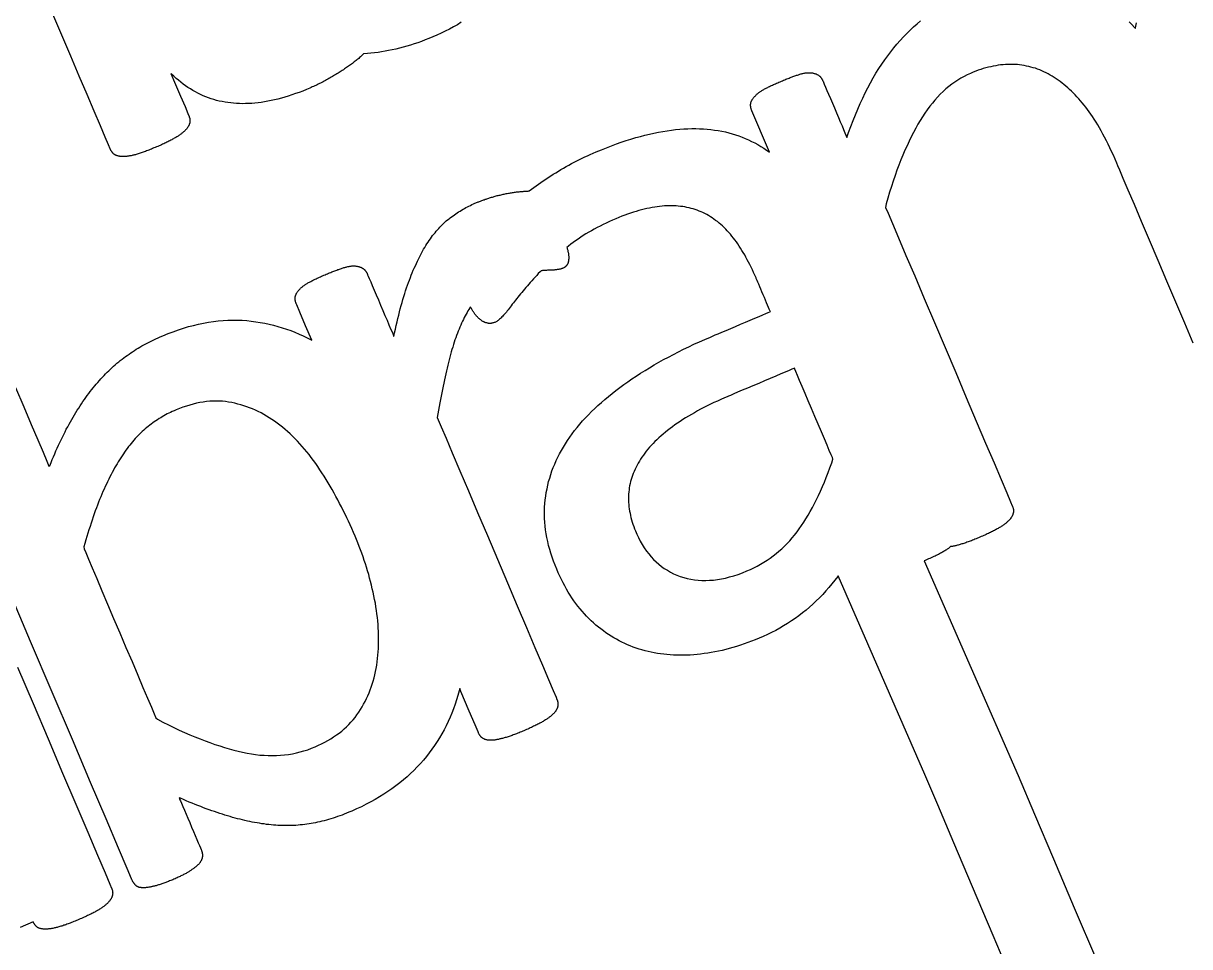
# Model space of a CAD drawing. Header units: millimetres. Extents: x 47 to 159, y 49 to 299.
# Drawn here: x 113.14 to 125.88, y 123.66 to 133.75 of the extents above; entities that cross this region are included whole.
import ezdxf

# ---------------------------------------------------------------- set-up
doc = ezdxf.new("R2010")
doc.units = ezdxf.units.MM

# ---------------------------------------------------------------- blocks, each defined once
blk = doc.blocks.new('angel 01')
for points in [[(-4.738, 84.961), (-4.78, 84.934), (-4.824, 84.909), (-4.868, 84.885), (-4.913, 84.862), (-4.959, 84.84), (-5.005, 84.819), (-5.049, 84.8), (-5.091, 84.783), (-5.132, 84.767), (-5.172, 84.752), (-5.213, 84.737), (-5.254, 84.724), (-5.294, 84.711), (-5.334, 84.699), (-5.374, 84.688), (-5.414, 84.677), (-5.453, 84.667), (-5.493, 84.659), (-5.532, 84.651), (-5.571, 84.643), (-5.61, 84.637), (-5.648, 84.631), (-5.687, 84.626), (-5.725, 84.622), (-5.763, 84.619), (-5.801, 84.616), (-5.805, 84.616), (-5.807, 84.614), (-5.816, 84.606), (-5.824, 84.598), (-5.832, 84.59), (-5.841, 84.582), (-5.85, 84.574), (-5.859, 84.566), (-5.868, 84.558), (-5.878, 84.55), (-5.887, 84.542), (-5.897, 84.535), (-5.907, 84.527), (-5.917, 84.519), (-5.927, 84.511), (-5.938, 84.504), (-5.949, 84.496), (-5.959, 84.488), (-5.97, 84.481), (-5.981, 84.473), (-5.992, 84.465), (-6.004, 84.458), (-6.015, 84.45), (-6.026, 84.442), (-6.038, 84.435), (-6.05, 84.427), (-6.061, 84.42), (-6.073, 84.412), (-6.085, 84.405), (-6.097, 84.397), (-6.109, 84.39), (-6.122, 84.382), (-6.134, 84.375), (-6.147, 84.367), (-6.159, 84.36), (-6.172, 84.352), (-6.185, 84.345), (-6.197, 84.338), (-6.21, 84.331), (-6.223, 84.324), (-6.236, 84.317), (-6.249, 84.31), (-6.262, 84.303), (-6.275, 84.296), (-6.288, 84.29), (-6.301, 84.283), (-6.314, 84.277), (-6.327, 84.271), (-6.34, 84.265), (-6.354, 84.258), (-6.367, 84.253), (-6.38, 84.247), (-6.394, 84.241), (-6.431, 84.225), (-6.471, 84.209), (-6.511, 84.194), (-6.55, 84.18), (-6.589, 84.166), (-6.628, 84.154), (-6.666, 84.142), (-6.704, 84.131), (-6.742, 84.121), (-6.779, 84.112), (-6.815, 84.104), (-6.852, 84.097), (-6.888, 84.09), (-6.923, 84.085), (-6.958, 84.08), (-6.993, 84.077), (-7.027, 84.074), (-7.061, 84.072), (-7.095, 84.071), (-7.128, 84.07), (-7.161, 84.071), (-7.193, 84.072), (-7.226, 84.075), (-7.258, 84.078), (-7.289, 84.082), (-7.32, 84.087), (-7.351, 84.093), (-7.382, 84.099), (-7.412, 84.107), (-7.442, 84.115), (-7.472, 84.125), (-7.501, 84.135), (-7.53, 84.146), (-7.559, 84.158), (-7.587, 84.171), (-7.616, 84.184), (-7.643, 84.199), (-7.671, 84.214), (-7.698, 84.231), (-7.725, 84.248), (-7.751, 84.266), (-7.777, 84.285), (-7.803, 84.305), (-7.829, 84.326), (-7.855, 84.347), (-7.88, 84.37), (-7.904, 84.393), (-7.911, 84.4), (-7.871, 84.305), (-7.806, 84.154), (-7.757, 84.038), (-7.726, 83.964), (-7.715, 83.938), (-7.713, 83.934), (-7.711, 83.929), (-7.71, 83.924), (-7.708, 83.92), (-7.707, 83.915), (-7.706, 83.911), (-7.705, 83.906), (-7.704, 83.902), (-7.704, 83.897), (-7.703, 83.893), (-7.703, 83.888), (-7.703, 83.884), (-7.703, 83.88), (-7.703, 83.875), (-7.704, 83.871), (-7.704, 83.867), (-7.705, 83.863), (-7.706, 83.859), (-7.707, 83.854), (-7.709, 83.85), (-7.71, 83.846), (-7.712, 83.841), (-7.713, 83.837), (-7.715, 83.833), (-7.718, 83.828), (-7.72, 83.824), (-7.723, 83.82), (-7.725, 83.815), (-7.728, 83.811), (-7.731, 83.806), (-7.735, 83.802), (-7.738, 83.798), (-7.742, 83.793), (-7.746, 83.789), (-7.75, 83.784), (-7.754, 83.779), (-7.759, 83.775), (-7.763, 83.77), (-7.768, 83.766), (-7.774, 83.761), (-7.779, 83.756), (-7.785, 83.751), (-7.791, 83.747), (-7.797, 83.742), (-7.804, 83.737), (-7.81, 83.732), (-7.817, 83.727), (-7.825, 83.722), (-7.832, 83.717), (-7.84, 83.712), (-7.848, 83.707), (-7.857, 83.702), (-7.865, 83.697), (-7.874, 83.692), (-7.883, 83.687), (-7.893, 83.682), (-7.902, 83.676), (-7.912, 83.671), (-7.923, 83.666), (-7.933, 83.66), (-7.944, 83.655), (-7.955, 83.649), (-7.967, 83.644), (-7.978, 83.638), (-7.99, 83.632), (-8.003, 83.627), (-8.015, 83.621), (-8.028, 83.615), (-8.041, 83.609), (-8.055, 83.604), (-8.069, 83.598), (-8.083, 83.592), (-8.097, 83.586), (-8.111, 83.58), (-8.125, 83.574), (-8.139, 83.569), (-8.152, 83.564), (-8.165, 83.559), (-8.177, 83.554), (-8.19, 83.549), (-8.202, 83.545), (-8.214, 83.541), (-8.225, 83.536), (-8.237, 83.533), (-8.248, 83.529), (-8.259, 83.525), (-8.269, 83.522), (-8.279, 83.519), (-8.289, 83.516), (-8.299, 83.513), (-8.309, 83.511), (-8.318, 83.508), (-8.327, 83.506), (-8.336, 83.504), (-8.345, 83.502), (-8.354, 83.5), (-8.362, 83.499), (-8.37, 83.497), (-8.378, 83.496), (-8.386, 83.495), (-8.393, 83.494), (-8.401, 83.493), (-8.408, 83.493), (-8.415, 83.492), (-8.421, 83.492), (-8.428, 83.492), (-8.434, 83.492), (-8.44, 83.492), (-8.447, 83.492), (-8.452, 83.493), (-8.458, 83.493), (-8.464, 83.494), (-8.469, 83.494), (-8.474, 83.495), (-8.48, 83.496), (-8.485, 83.497), (-8.49, 83.499), (-8.494, 83.5), (-8.499, 83.501), (-8.503, 83.503), (-8.508, 83.505), (-8.512, 83.507), (-8.516, 83.509), (-8.52, 83.511), (-8.524, 83.513), (-8.527, 83.515), (-8.531, 83.518), (-8.534, 83.52), (-8.537, 83.523), (-8.541, 83.526), (-8.544, 83.529), (-8.547, 83.532), (-8.55, 83.535), (-8.553, 83.539), (-8.555, 83.542), (-8.558, 83.546), (-8.561, 83.55), (-8.563, 83.554), (-8.566, 83.558), (-8.568, 83.562), (-8.57, 83.566), (-8.572, 83.571), (-8.575, 83.577), (-8.593, 83.62), (-8.63, 83.706), (-8.682, 83.83), (-8.749, 83.987), (-8.826, 84.17), (-8.913, 84.373), (-9.005, 84.591), (-9.102, 84.818), (-9.2, 85.049)], [(-9.609, 80.969), (-9.519, 80.757), (-9.437, 80.564), (-9.366, 80.396), (-9.308, 80.261), (-9.267, 80.162), (-9.244, 80.108), (-9.234, 80.112), (-9.221, 80.146), (-9.208, 80.179), (-9.194, 80.211), (-9.18, 80.243), (-9.167, 80.275), (-9.153, 80.306), (-9.139, 80.337), (-9.125, 80.367), (-9.111, 80.397), (-9.097, 80.426), (-9.082, 80.455), (-9.068, 80.483), (-9.054, 80.511), (-9.039, 80.539), (-9.024, 80.566), (-9.01, 80.592), (-8.995, 80.619), (-8.98, 80.644), (-8.965, 80.669), (-8.95, 80.694), (-8.934, 80.719), (-8.919, 80.743), (-8.903, 80.767), (-8.888, 80.79), (-8.872, 80.813), (-8.856, 80.836), (-8.84, 80.858), (-8.825, 80.88), (-8.808, 80.902), (-8.792, 80.923), (-8.776, 80.944), (-8.76, 80.965), (-8.743, 80.985), (-8.727, 81.004), (-8.71, 81.024), (-8.693, 81.043), (-8.677, 81.062), (-8.66, 81.08), (-8.642, 81.098), (-8.625, 81.116), (-8.608, 81.134), (-8.59, 81.151), (-8.573, 81.168), (-8.555, 81.184), (-8.537, 81.201), (-8.519, 81.217), (-8.501, 81.232), (-8.482, 81.247), (-8.464, 81.262), (-8.445, 81.277), (-8.426, 81.292), (-8.408, 81.306), (-8.389, 81.319), (-8.369, 81.333), (-8.35, 81.346), (-8.33, 81.359), (-8.31, 81.372), (-8.29, 81.385), (-8.27, 81.397), (-8.249, 81.41), (-8.228, 81.422), (-8.207, 81.434), (-8.186, 81.445), (-8.164, 81.457), (-8.142, 81.468), (-8.12, 81.479), (-8.098, 81.49), (-8.075, 81.5), (-8.052, 81.511), (-8.029, 81.521), (-7.999, 81.534), (-7.942, 81.557), (-7.886, 81.578), (-7.829, 81.598), (-7.774, 81.616), (-7.718, 81.633), (-7.663, 81.647), (-7.608, 81.66), (-7.554, 81.672), (-7.5, 81.682), (-7.447, 81.69), (-7.394, 81.696), (-7.341, 81.701), (-7.289, 81.704), (-7.237, 81.705), (-7.185, 81.705), (-7.134, 81.703), (-7.083, 81.699), (-7.033, 81.694), (-6.983, 81.687), (-6.934, 81.679), (-6.885, 81.67), (-6.837, 81.66), (-6.789, 81.648), (-6.741, 81.635), (-6.694, 81.621), (-6.648, 81.606), (-6.602, 81.589), (-6.556, 81.571), (-6.511, 81.552), (-6.467, 81.532), (-6.423, 81.511), (-6.379, 81.488), (-6.372, 81.484), (-6.439, 81.642), (-6.503, 81.793), (-6.536, 81.87), (-6.54, 81.88), (-6.542, 81.884), (-6.543, 81.889), (-6.545, 81.894), (-6.546, 81.898), (-6.548, 81.903), (-6.549, 81.907), (-6.55, 81.911), (-6.551, 81.916), (-6.552, 81.92), (-6.552, 81.924), (-6.553, 81.929), (-6.553, 81.933), (-6.553, 81.937), (-6.554, 81.941), (-6.554, 81.945), (-6.553, 81.949), (-6.553, 81.953), (-6.553, 81.957), (-6.552, 81.961), (-6.551, 81.965), (-6.55, 81.969), (-6.549, 81.974), (-6.547, 81.978), (-6.546, 81.982), (-6.544, 81.986), (-6.542, 81.991), (-6.539, 81.995), (-6.537, 82), (-6.534, 82.004), (-6.531, 82.009), (-6.528, 82.013), (-6.524, 82.018), (-6.521, 82.023), (-6.517, 82.027), (-6.513, 82.032), (-6.509, 82.037), (-6.504, 82.042), (-6.5, 82.047), (-6.495, 82.052), (-6.49, 82.056), (-6.485, 82.061), (-6.479, 82.066), (-6.474, 82.07), (-6.468, 82.075), (-6.462, 82.079), (-6.455, 82.084), (-6.449, 82.089), (-6.442, 82.093), (-6.435, 82.097), (-6.428, 82.102), (-6.421, 82.106), (-6.413, 82.111), (-6.406, 82.115), (-6.398, 82.119), (-6.389, 82.124), (-6.381, 82.128), (-6.372, 82.133), (-6.363, 82.138), (-6.353, 82.143), (-6.343, 82.147), (-6.333, 82.152), (-6.323, 82.157), (-6.312, 82.162), (-6.301, 82.168), (-6.289, 82.173), (-6.277, 82.178), (-6.265, 82.183), (-6.253, 82.189), (-6.24, 82.194), (-6.227, 82.2), (-6.214, 82.206), (-6.201, 82.211), (-6.189, 82.216), (-6.177, 82.221), (-6.165, 82.226), (-6.153, 82.231), (-6.142, 82.235), (-6.13, 82.24), (-6.119, 82.244), (-6.108, 82.248), (-6.098, 82.252), (-6.087, 82.256), (-6.077, 82.259), (-6.067, 82.263), (-6.057, 82.266), (-6.048, 82.269), (-6.038, 82.272), (-6.029, 82.275), (-6.02, 82.278), (-6.012, 82.281), (-6.003, 82.283), (-5.995, 82.285), (-5.987, 82.287), (-5.979, 82.289), (-5.971, 82.291), (-5.963, 82.292), (-5.956, 82.293), (-5.949, 82.294), (-5.941, 82.295), (-5.934, 82.296), (-5.928, 82.296), (-5.921, 82.297), (-5.914, 82.297), (-5.908, 82.297), (-5.902, 82.296), (-5.896, 82.296), (-5.89, 82.295), (-5.885, 82.294), (-5.879, 82.294), (-5.874, 82.293), (-5.869, 82.292), (-5.864, 82.291), (-5.859, 82.289), (-5.854, 82.288), (-5.849, 82.287), (-5.844, 82.285), (-5.84, 82.284), (-5.836, 82.282), (-5.832, 82.28), (-5.827, 82.278), (-5.824, 82.276), (-5.82, 82.274), (-5.816, 82.272), (-5.812, 82.27), (-5.809, 82.267), (-5.806, 82.265), (-5.803, 82.262), (-5.8, 82.259), (-5.796, 82.256), (-5.793, 82.253), (-5.791, 82.25), (-5.788, 82.247), (-5.785, 82.243), (-5.782, 82.24), (-5.78, 82.236), (-5.777, 82.232), (-5.775, 82.228), (-5.772, 82.224), (-5.77, 82.22), (-5.768, 82.216), (-5.766, 82.211), (-5.764, 82.207), (-5.761, 82.201), (-5.755, 82.185), (-5.743, 82.159), (-5.728, 82.123), (-5.71, 82.081), (-5.69, 82.033), (-5.668, 81.98), (-5.644, 81.925), (-5.62, 81.868), (-5.596, 81.81), (-5.572, 81.755), (-5.549, 81.702), (-5.529, 81.653), (-5.511, 81.61), (-5.495, 81.575), (-5.484, 81.548), (-5.477, 81.53), (-5.474, 81.527), (-5.466, 81.567), (-5.457, 81.607), (-5.449, 81.645), (-5.44, 81.684), (-5.431, 81.721), (-5.422, 81.758), (-5.413, 81.794), (-5.404, 81.829), (-5.395, 81.863), (-5.385, 81.897), (-5.376, 81.93), (-5.366, 81.963), (-5.356, 81.994), (-5.346, 82.025), (-5.336, 82.056), (-5.326, 82.085), (-5.315, 82.114), (-5.305, 82.142), (-5.294, 82.169), (-5.284, 82.196), (-5.273, 82.223), (-5.262, 82.249), (-5.251, 82.274), (-5.24, 82.299), (-5.229, 82.324), (-5.218, 82.347), (-5.206, 82.371), (-5.195, 82.394), (-5.184, 82.416), (-5.172, 82.438), (-5.16, 82.459), (-5.149, 82.48), (-5.137, 82.5), (-5.125, 82.52), (-5.113, 82.539), (-5.101, 82.557), (-5.089, 82.576), (-5.076, 82.593), (-5.064, 82.611), (-5.051, 82.628), (-5.038, 82.644), (-5.025, 82.66), (-5.012, 82.676), (-4.999, 82.692), (-4.985, 82.707), (-4.972, 82.721), (-4.958, 82.736), (-4.944, 82.749), (-4.93, 82.763), (-4.916, 82.776), (-4.902, 82.788), (-4.887, 82.801), (-4.872, 82.812), (-4.858, 82.824), (-4.843, 82.835), (-4.828, 82.846), (-4.813, 82.857), (-4.798, 82.867), (-4.782, 82.877), (-4.767, 82.887), (-4.751, 82.897), (-4.735, 82.907), (-4.719, 82.916), (-4.703, 82.925), (-4.687, 82.934), (-4.671, 82.942), (-4.655, 82.951), (-4.638, 82.959), (-4.622, 82.967), (-4.605, 82.974), (-4.588, 82.982), (-4.578, 82.986), (-4.57, 82.989), (-4.562, 82.993), (-4.554, 82.996), (-4.546, 82.999), (-4.538, 83.002), (-4.529, 83.005), (-4.521, 83.009), (-4.512, 83.012), (-4.503, 83.015), (-4.494, 83.018), (-4.485, 83.021), (-4.476, 83.025), (-4.467, 83.028), (-4.457, 83.031), (-4.447, 83.034), (-4.438, 83.037), (-4.428, 83.041), (-4.418, 83.044), (-4.408, 83.047), (-4.397, 83.05), (-4.387, 83.053), (-4.377, 83.056), (-4.366, 83.059), (-4.356, 83.062), (-4.345, 83.065), (-4.334, 83.067), (-4.324, 83.07), (-4.313, 83.072), (-4.302, 83.075), (-4.291, 83.077), (-4.28, 83.08), (-4.269, 83.082), (-4.257, 83.085), (-4.246, 83.087), (-4.235, 83.089), (-4.223, 83.091), (-4.212, 83.093), (-4.2, 83.095), (-4.189, 83.097), (-4.178, 83.098), (-4.167, 83.1), (-4.156, 83.102), (-4.146, 83.103), (-4.135, 83.105), (-4.125, 83.106), (-4.114, 83.107), (-4.104, 83.108), (-4.094, 83.109), (-4.083, 83.111), (-4.073, 83.111), (-4.063, 83.112), (-4.054, 83.113), (-4.044, 83.114), (-4.034, 83.114), (-4.025, 83.115), (-4.016, 83.115), (-4.008, 83.115), (-3.999, 83.116), (-3.997, 83.116), (-3.996, 83.116), (-3.971, 83.135), (-3.946, 83.153), (-3.921, 83.172), (-3.895, 83.19), (-3.868, 83.208), (-3.842, 83.227), (-3.815, 83.245), (-3.788, 83.263), (-3.76, 83.281), (-3.733, 83.299), (-3.705, 83.316), (-3.677, 83.333), (-3.649, 83.35), (-3.62, 83.367), (-3.592, 83.383), (-3.563, 83.399), (-3.534, 83.415), (-3.505, 83.43), (-3.476, 83.445), (-3.447, 83.46), (-3.418, 83.474), (-3.388, 83.489), (-3.358, 83.502), (-3.328, 83.516), (-3.298, 83.529), (-3.263, 83.544), (-3.207, 83.567), (-3.152, 83.589), (-3.097, 83.61), (-3.043, 83.63), (-2.989, 83.649), (-2.936, 83.667), (-2.884, 83.683), (-2.832, 83.699), (-2.781, 83.713), (-2.731, 83.726), (-2.681, 83.738), (-2.632, 83.749), (-2.583, 83.759), (-2.536, 83.768), (-2.488, 83.775), (-2.442, 83.782), (-2.396, 83.787), (-2.351, 83.791), (-2.306, 83.794), (-2.262, 83.797), (-2.218, 83.798), (-2.175, 83.798), (-2.133, 83.797), (-2.091, 83.795), (-2.05, 83.792), (-2.009, 83.787), (-1.969, 83.782), (-1.93, 83.776), (-1.891, 83.769), (-1.852, 83.761), (-1.814, 83.752), (-1.777, 83.741), (-1.74, 83.73), (-1.704, 83.718), (-1.669, 83.705), (-1.634, 83.69), (-1.599, 83.675), (-1.565, 83.658), (-1.531, 83.641), (-1.498, 83.623), (-1.465, 83.603), (-1.433, 83.583), (-1.401, 83.561), (-1.37, 83.539), (-1.436, 83.694), (-1.509, 83.866), (-1.552, 83.967), (-1.562, 83.991), (-1.564, 83.996), (-1.566, 84), (-1.567, 84.005), (-1.569, 84.009), (-1.57, 84.014), (-1.571, 84.018), (-1.572, 84.023), (-1.573, 84.027), (-1.574, 84.032), (-1.575, 84.036), (-1.575, 84.04), (-1.576, 84.044), (-1.576, 84.048), (-1.576, 84.053), (-1.576, 84.057), (-1.576, 84.061), (-1.576, 84.065), (-1.575, 84.069), (-1.575, 84.073), (-1.574, 84.077), (-1.573, 84.081), (-1.572, 84.085), (-1.571, 84.089), (-1.569, 84.094), (-1.567, 84.098), (-1.565, 84.102), (-1.563, 84.107), (-1.56, 84.111), (-1.558, 84.116), (-1.555, 84.12), (-1.552, 84.125), (-1.548, 84.129), (-1.545, 84.134), (-1.541, 84.139), (-1.537, 84.144), (-1.533, 84.148), (-1.528, 84.153), (-1.524, 84.158), (-1.519, 84.163), (-1.514, 84.168), (-1.509, 84.172), (-1.504, 84.177), (-1.498, 84.182), (-1.492, 84.186), (-1.486, 84.191), (-1.48, 84.195), (-1.474, 84.2), (-1.467, 84.204), (-1.46, 84.209), (-1.453, 84.213), (-1.446, 84.218), (-1.438, 84.222), (-1.431, 84.226), (-1.423, 84.231), (-1.415, 84.235), (-1.406, 84.24), (-1.397, 84.244), (-1.388, 84.249), (-1.379, 84.254), (-1.369, 84.259), (-1.359, 84.264), (-1.348, 84.269), (-1.338, 84.274), (-1.327, 84.279), (-1.315, 84.284), (-1.304, 84.289), (-1.292, 84.295), (-1.279, 84.3), (-1.267, 84.306), (-1.254, 84.311), (-1.24, 84.317), (-1.228, 84.322), (-1.215, 84.327), (-1.203, 84.332), (-1.191, 84.337), (-1.179, 84.342), (-1.167, 84.347), (-1.156, 84.351), (-1.145, 84.356), (-1.134, 84.36), (-1.123, 84.364), (-1.113, 84.368), (-1.102, 84.371), (-1.092, 84.375), (-1.082, 84.378), (-1.073, 84.381), (-1.063, 84.384), (-1.054, 84.387), (-1.045, 84.39), (-1.037, 84.393), (-1.028, 84.395), (-1.02, 84.397), (-1.012, 84.399), (-1.004, 84.401), (-0.996, 84.403), (-0.988, 84.404), (-0.98, 84.406), (-0.973, 84.407), (-0.966, 84.408), (-0.959, 84.408), (-0.952, 84.409), (-0.945, 84.409), (-0.939, 84.409), (-0.933, 84.409), (-0.926, 84.409), (-0.92, 84.409), (-0.915, 84.408), (-0.909, 84.407), (-0.903, 84.407), (-0.898, 84.406), (-0.893, 84.405), (-0.888, 84.404), (-0.883, 84.402), (-0.878, 84.401), (-0.873, 84.4), (-0.868, 84.398), (-0.864, 84.397), (-0.859, 84.395), (-0.855, 84.393), (-0.851, 84.391), (-0.847, 84.389), (-0.843, 84.387), (-0.84, 84.385), (-0.836, 84.383), (-0.833, 84.381), (-0.829, 84.378), (-0.826, 84.375), (-0.823, 84.373), (-0.82, 84.37), (-0.817, 84.367), (-0.814, 84.364), (-0.811, 84.36), (-0.808, 84.357), (-0.806, 84.354), (-0.803, 84.35), (-0.8, 84.346), (-0.798, 84.342), (-0.796, 84.338), (-0.793, 84.334), (-0.791, 84.33), (-0.789, 84.325), (-0.787, 84.321), (-0.785, 84.317), (-0.78, 84.304), (-0.771, 84.282), (-0.758, 84.252), (-0.742, 84.215), (-0.724, 84.173), (-0.704, 84.126), (-0.683, 84.076), (-0.661, 84.024), (-0.639, 83.972), (-0.617, 83.921), (-0.597, 83.872), (-0.577, 83.827), (-0.56, 83.787), (-0.546, 83.753), (-0.534, 83.726), (-0.527, 83.708), (-0.524, 83.7), (-0.505, 83.755), (-0.48, 83.821), (-0.456, 83.886), (-0.43, 83.95), (-0.404, 84.012), (-0.378, 84.072), (-0.351, 84.131), (-0.323, 84.189), (-0.295, 84.245), (-0.266, 84.299), (-0.236, 84.352), (-0.206, 84.404), (-0.175, 84.454), (-0.143, 84.502), (-0.111, 84.549), (-0.078, 84.595), (-0.045, 84.639), (-0.011, 84.681), (0.023, 84.722), (0.059, 84.762), (0.094, 84.801), (0.131, 84.838), (0.168, 84.874), (0.205, 84.909), (0.243, 84.943), (0.282, 84.975)], [(2.559, 84.964), (2.589, 84.935), (2.619, 84.905), (2.629, 84.894), (2.63, 84.9), (2.64, 84.956)], [(3.261, 81.454), (3.168, 81.672), (3.072, 81.899), (2.974, 82.13), (2.877, 82.357), (2.784, 82.577), (2.697, 82.782), (2.618, 82.967), (2.551, 83.126), (2.496, 83.254), (2.458, 83.344), (2.438, 83.391), (2.426, 83.421), (2.407, 83.464), (2.388, 83.507), (2.369, 83.548), (2.35, 83.589), (2.331, 83.628), (2.312, 83.666), (2.293, 83.703), (2.274, 83.738), (2.255, 83.773), (2.236, 83.806), (2.217, 83.839), (2.199, 83.87), (2.18, 83.9), (2.161, 83.929), (2.142, 83.956), (2.124, 83.983), (2.105, 84.008), (2.086, 84.032), (2.068, 84.056), (2.049, 84.079), (2.029, 84.102), (2.01, 84.124), (1.99, 84.145), (1.971, 84.166), (1.951, 84.187), (1.931, 84.206), (1.91, 84.225), (1.89, 84.244), (1.869, 84.262), (1.848, 84.279), (1.827, 84.296), (1.806, 84.312), (1.785, 84.328), (1.763, 84.343), (1.741, 84.357), (1.72, 84.371), (1.697, 84.384), (1.675, 84.397), (1.652, 84.409), (1.63, 84.42), (1.607, 84.43), (1.583, 84.44), (1.56, 84.449), (1.536, 84.457), (1.512, 84.464), (1.488, 84.471), (1.464, 84.477), (1.439, 84.482), (1.414, 84.487), (1.389, 84.491), (1.364, 84.494), (1.339, 84.497), (1.313, 84.498), (1.287, 84.499), (1.261, 84.5), (1.235, 84.499), (1.209, 84.498), (1.183, 84.496), (1.156, 84.494), (1.13, 84.49), (1.103, 84.486), (1.076, 84.481), (1.049, 84.475), (1.022, 84.469), (0.995, 84.462), (0.967, 84.454), (0.94, 84.445), (0.912, 84.436), (0.884, 84.426), (0.857, 84.415), (0.827, 84.402), (0.791, 84.386), (0.756, 84.368), (0.721, 84.349), (0.688, 84.328), (0.654, 84.306), (0.622, 84.282), (0.59, 84.257), (0.558, 84.231), (0.527, 84.203), (0.497, 84.173), (0.467, 84.143), (0.438, 84.11), (0.41, 84.077), (0.382, 84.042), (0.355, 84.005), (0.328, 83.967), (0.302, 83.928), (0.277, 83.887), (0.252, 83.845), (0.228, 83.801), (0.203, 83.756), (0.18, 83.709), (0.156, 83.661), (0.133, 83.611), (0.11, 83.561), (0.088, 83.508), (0.066, 83.455), (0.044, 83.399), (0.023, 83.343), (0.002, 83.285), (-0.018, 83.225), (-0.038, 83.165), (-0.058, 83.102), (-0.077, 83.039), (-0.096, 82.974), (-0.101, 82.935), (-0.074, 82.874), (-0.027, 82.761), (0.04, 82.605), (0.122, 82.412), (0.217, 82.188), (0.321, 81.941), (0.433, 81.678), (0.549, 81.405), (0.665, 81.13), (0.78, 80.86), (0.89, 80.601), (0.992, 80.36), (1.084, 80.145), (1.162, 79.961), (1.223, 79.817), (1.265, 79.719), (1.284, 79.674), (1.286, 79.668), (1.288, 79.664), (1.289, 79.659), (1.291, 79.655), (1.292, 79.65), (1.293, 79.645), (1.294, 79.641), (1.295, 79.637), (1.296, 79.632), (1.296, 79.628), (1.296, 79.623), (1.296, 79.619), (1.296, 79.615), (1.296, 79.61), (1.296, 79.606), (1.295, 79.602), (1.294, 79.598), (1.294, 79.593), (1.293, 79.589), (1.291, 79.585), (1.29, 79.581), (1.288, 79.576), (1.287, 79.572), (1.285, 79.568), (1.282, 79.563), (1.28, 79.559), (1.278, 79.555), (1.275, 79.55), (1.272, 79.546), (1.269, 79.541), (1.266, 79.537), (1.262, 79.533), (1.259, 79.528), (1.255, 79.524), (1.251, 79.519), (1.247, 79.514), (1.242, 79.51), (1.238, 79.505), (1.233, 79.501), (1.227, 79.496), (1.222, 79.491), (1.216, 79.486), (1.21, 79.482), (1.204, 79.477), (1.198, 79.472), (1.191, 79.467), (1.184, 79.462), (1.177, 79.457), (1.169, 79.452), (1.161, 79.447), (1.153, 79.442), (1.145, 79.437), (1.137, 79.432), (1.128, 79.427), (1.119, 79.422), (1.109, 79.417), (1.1, 79.411), (1.09, 79.406), (1.079, 79.401), (1.069, 79.395), (1.058, 79.39), (1.046, 79.384), (1.035, 79.378), (1.023, 79.373), (1.01, 79.367), (0.998, 79.361), (0.985, 79.355), (0.971, 79.349), (0.958, 79.343), (0.944, 79.337), (0.93, 79.331), (0.915, 79.325), (0.902, 79.319), (0.888, 79.314), (0.875, 79.308), (0.862, 79.303), (0.849, 79.298), (0.836, 79.293), (0.824, 79.288), (0.812, 79.284), (0.8, 79.279), (0.788, 79.275), (0.777, 79.271), (0.765, 79.267), (0.754, 79.264), (0.744, 79.26), (0.733, 79.257), (0.723, 79.254), (0.713, 79.251), (0.703, 79.248), (0.693, 79.245), (0.684, 79.243), (0.675, 79.24), (0.665, 79.238), (0.657, 79.236), (0.648, 79.234), (0.639, 79.233), (0.631, 79.231), (0.623, 79.23), (0.615, 79.229), (0.608, 79.228), (0.605, 79.225), (0.599, 79.22), (0.593, 79.215), (0.586, 79.209), (0.579, 79.204), (0.572, 79.199), (0.565, 79.194), (0.557, 79.188), (0.548, 79.183), (0.54, 79.178), (0.53, 79.172), (0.521, 79.166), (0.511, 79.161), (0.5, 79.155), (0.489, 79.149), (0.477, 79.143), (0.465, 79.137), (0.453, 79.131), (0.44, 79.125), (0.426, 79.119), (0.413, 79.112), (0.398, 79.106), (0.383, 79.099), (0.368, 79.093), (0.353, 79.086), (0.338, 79.08), (0.323, 79.074), (0.321, 79.073), (1.347, 76.726), (1.526, 76.302), (1.733, 75.815), (1.96, 75.279), (2.202, 74.71)], [(1.316, 74.41), (1.076, 74.976), (0.85, 75.508), (0.646, 75.989), (0.47, 76.404), (0.328, 76.738), (-0.621, 78.907), (-0.624, 78.902), (-0.655, 78.862), (-0.687, 78.822), (-0.72, 78.782), (-0.753, 78.744), (-0.787, 78.706), (-0.822, 78.67), (-0.858, 78.634), (-0.895, 78.6), (-0.932, 78.566), (-0.97, 78.534), (-1.009, 78.503), (-1.049, 78.472), (-1.089, 78.443), (-1.13, 78.415), (-1.172, 78.387), (-1.215, 78.361), (-1.258, 78.336), (-1.302, 78.312), (-1.347, 78.289), (-1.393, 78.266), (-1.44, 78.245), (-1.484, 78.227), (-1.525, 78.21), (-1.566, 78.194), (-1.607, 78.179), (-1.648, 78.164), (-1.688, 78.151), (-1.729, 78.138), (-1.769, 78.126), (-1.809, 78.114), (-1.848, 78.104), (-1.888, 78.094), (-1.927, 78.086), (-1.967, 78.078), (-2.006, 78.07), (-2.044, 78.064), (-2.083, 78.058), (-2.122, 78.053), (-2.16, 78.049), (-2.198, 78.046), (-2.236, 78.043), (-2.273, 78.042), (-2.31, 78.041), (-2.347, 78.04), (-2.383, 78.041), (-2.42, 78.042), (-2.455, 78.044), (-2.491, 78.047), (-2.526, 78.051), (-2.561, 78.055), (-2.595, 78.06), (-2.629, 78.066), (-2.663, 78.073), (-2.697, 78.081), (-2.73, 78.089), (-2.763, 78.098), (-2.795, 78.108), (-2.827, 78.119), (-2.859, 78.13), (-2.891, 78.142), (-2.922, 78.155), (-2.952, 78.169), (-2.983, 78.183), (-3.013, 78.199), (-3.042, 78.215), (-3.072, 78.232), (-3.1, 78.249), (-3.129, 78.268), (-3.157, 78.287), (-3.185, 78.307), (-3.212, 78.328), (-3.239, 78.349), (-3.266, 78.371), (-3.293, 78.394), (-3.319, 78.418), (-3.344, 78.443), (-3.369, 78.468), (-3.393, 78.494), (-3.417, 78.521), (-3.44, 78.549), (-3.463, 78.577), (-3.485, 78.606), (-3.507, 78.636), (-3.528, 78.667), (-3.549, 78.698), (-3.569, 78.731), (-3.588, 78.764), (-3.607, 78.798), (-3.626, 78.832), (-3.644, 78.868), (-3.661, 78.904), (-3.678, 78.941), (-3.695, 78.98), (-3.713, 79.024), (-3.729, 79.068), (-3.745, 79.111), (-3.759, 79.155), (-3.772, 79.198), (-3.783, 79.241), (-3.793, 79.284), (-3.802, 79.327), (-3.81, 79.369), (-3.816, 79.411), (-3.821, 79.453), (-3.825, 79.495), (-3.827, 79.536), (-3.829, 79.578), (-3.829, 79.619), (-3.827, 79.66), (-3.824, 79.7), (-3.82, 79.741), (-3.815, 79.781), (-3.809, 79.821), (-3.801, 79.86), (-3.793, 79.9), (-3.783, 79.939), (-3.772, 79.978), (-3.76, 80.016), (-3.747, 80.055), (-3.732, 80.093), (-3.717, 80.131), (-3.7, 80.169), (-3.683, 80.206), (-3.664, 80.243), (-3.644, 80.28), (-3.622, 80.317), (-3.6, 80.353), (-3.576, 80.39), (-3.552, 80.426), (-3.526, 80.461), (-3.499, 80.497), (-3.471, 80.532), (-3.442, 80.567), (-3.412, 80.602), (-3.38, 80.636), (-3.348, 80.67), (-3.314, 80.704), (-3.28, 80.738), (-3.244, 80.772), (-3.207, 80.805), (-3.169, 80.838), (-3.13, 80.871), (-3.09, 80.903), (-3.049, 80.936), (-3.006, 80.968), (-2.963, 81), (-2.918, 81.031), (-2.873, 81.062), (-2.826, 81.093), (-2.779, 81.124), (-2.73, 81.154), (-2.681, 81.184), (-2.631, 81.214), (-2.58, 81.243), (-2.527, 81.272), (-2.474, 81.301), (-2.42, 81.329), (-2.365, 81.357), (-2.309, 81.385), (-2.253, 81.413), (-2.195, 81.44), (-2.136, 81.467), (-2.076, 81.493), (-2.016, 81.519), (-2.001, 81.525), (-1.986, 81.532), (-1.962, 81.542), (-1.929, 81.556), (-1.889, 81.573), (-1.844, 81.592), (-1.794, 81.613), (-1.741, 81.636), (-1.687, 81.659), (-1.633, 81.682), (-1.58, 81.704), (-1.53, 81.725), (-1.484, 81.745), (-1.443, 81.762), (-1.409, 81.777), (-1.383, 81.788), (-1.366, 81.795), (-1.36, 81.797), (-1.362, 81.801), (-1.366, 81.81), (-1.372, 81.825), (-1.38, 81.844), (-1.39, 81.867), (-1.401, 81.893), (-1.413, 81.922), (-1.426, 81.952), (-1.439, 81.982), (-1.452, 82.013), (-1.464, 82.042), (-1.476, 82.07), (-1.487, 82.096), (-1.497, 82.118), (-1.504, 82.137), (-1.51, 82.151), (-1.514, 82.159), (-1.517, 82.167), (-1.53, 82.197), (-1.543, 82.226), (-1.557, 82.255), (-1.57, 82.283), (-1.584, 82.311), (-1.598, 82.338), (-1.612, 82.365), (-1.627, 82.391), (-1.641, 82.417), (-1.656, 82.442), (-1.671, 82.467), (-1.686, 82.49), (-1.701, 82.514), (-1.717, 82.537), (-1.732, 82.559), (-1.748, 82.581), (-1.764, 82.602), (-1.781, 82.623), (-1.797, 82.643), (-1.814, 82.662), (-1.831, 82.681), (-1.848, 82.699), (-1.866, 82.717), (-1.884, 82.734), (-1.902, 82.75), (-1.92, 82.766), (-1.939, 82.781), (-1.958, 82.795), (-1.977, 82.809), (-1.996, 82.822), (-2.016, 82.835), (-2.036, 82.847), (-2.056, 82.858), (-2.076, 82.869), (-2.097, 82.879), (-2.117, 82.888), (-2.139, 82.897), (-2.16, 82.905), (-2.182, 82.913), (-2.204, 82.92), (-2.226, 82.926), (-2.249, 82.931), (-2.272, 82.937), (-2.295, 82.941), (-2.318, 82.945), (-2.342, 82.948), (-2.366, 82.95), (-2.391, 82.952), (-2.415, 82.953), (-2.44, 82.954), (-2.465, 82.954), (-2.491, 82.953), (-2.517, 82.952), (-2.543, 82.95), (-2.57, 82.948), (-2.597, 82.944), (-2.624, 82.94), (-2.652, 82.936), (-2.68, 82.93), (-2.709, 82.924), (-2.738, 82.918), (-2.767, 82.91), (-2.797, 82.902), (-2.827, 82.893), (-2.857, 82.884), (-2.888, 82.873), (-2.92, 82.863), (-2.952, 82.851), (-2.984, 82.839), (-3.016, 82.826), (-3.049, 82.812), (-3.084, 82.797), (-3.119, 82.782), (-3.153, 82.766), (-3.187, 82.75), (-3.22, 82.733), (-3.252, 82.716), (-3.284, 82.699), (-3.315, 82.682), (-3.345, 82.665), (-3.375, 82.647), (-3.405, 82.628), (-3.433, 82.61), (-3.461, 82.591), (-3.489, 82.572), (-3.516, 82.553), (-3.542, 82.533), (-3.567, 82.513), (-3.583, 82.5), (-3.581, 82.493), (-3.579, 82.485), (-3.577, 82.478), (-3.575, 82.47), (-3.573, 82.463), (-3.572, 82.455), (-3.57, 82.448), (-3.569, 82.442), (-3.568, 82.435), (-3.567, 82.428), (-3.566, 82.422), (-3.565, 82.416), (-3.565, 82.41), (-3.564, 82.404), (-3.564, 82.399), (-3.564, 82.393), (-3.564, 82.388), (-3.564, 82.383), (-3.564, 82.377), (-3.564, 82.372), (-3.565, 82.367), (-3.565, 82.363), (-3.566, 82.358), (-3.566, 82.353), (-3.567, 82.349), (-3.568, 82.344), (-3.569, 82.34), (-3.57, 82.336), (-3.571, 82.332), (-3.572, 82.328), (-3.574, 82.324), (-3.575, 82.32), (-3.577, 82.317), (-3.579, 82.313), (-3.581, 82.31), (-3.583, 82.306), (-3.586, 82.303), (-3.588, 82.3), (-3.591, 82.297), (-3.594, 82.294), (-3.597, 82.291), (-3.6, 82.288), (-3.604, 82.286), (-3.607, 82.283), (-3.611, 82.281), (-3.615, 82.278), (-3.619, 82.276), (-3.624, 82.274), (-3.628, 82.272), (-3.633, 82.27), (-3.638, 82.268), (-3.643, 82.266), (-3.648, 82.264), (-3.653, 82.263), (-3.659, 82.261), (-3.665, 82.26), (-3.671, 82.259), (-3.677, 82.258), (-3.683, 82.257), (-3.689, 82.256), (-3.696, 82.255), (-3.703, 82.254), (-3.71, 82.253), (-3.717, 82.253), (-3.724, 82.252), (-3.732, 82.252), (-3.739, 82.251), (-3.747, 82.251), (-3.755, 82.251), (-3.763, 82.251), (-3.772, 82.25), (-3.78, 82.25), (-3.788, 82.249), (-3.797, 82.249), (-3.805, 82.248), (-3.814, 82.248), (-3.823, 82.247), (-3.831, 82.247), (-3.84, 82.246), (-3.849, 82.245), (-3.859, 82.244), (-3.866, 82.244), (-3.877, 82.232), (-3.896, 82.213), (-3.914, 82.193), (-3.932, 82.174), (-3.95, 82.154), (-3.967, 82.135), (-3.984, 82.116), (-4, 82.097), (-4.016, 82.079), (-4.032, 82.06), (-4.047, 82.042), (-4.062, 82.024), (-4.077, 82.007), (-4.091, 81.99), (-4.105, 81.973), (-4.119, 81.956), (-4.132, 81.94), (-4.145, 81.924), (-4.157, 81.908), (-4.169, 81.892), (-4.181, 81.877), (-4.192, 81.862), (-4.204, 81.847), (-4.214, 81.832), (-4.225, 81.818), (-4.235, 81.805), (-4.245, 81.792), (-4.255, 81.78), (-4.265, 81.769), (-4.275, 81.758), (-4.284, 81.748), (-4.293, 81.739), (-4.302, 81.73), (-4.31, 81.722), (-4.319, 81.714), (-4.327, 81.707), (-4.335, 81.701), (-4.343, 81.696), (-4.351, 81.691), (-4.358, 81.686), (-4.365, 81.683), (-4.371, 81.68), (-4.376, 81.678), (-4.38, 81.677), (-4.385, 81.675), (-4.39, 81.674), (-4.394, 81.673), (-4.399, 81.672), (-4.403, 81.671), (-4.408, 81.67), (-4.413, 81.669), (-4.417, 81.669), (-4.422, 81.669), (-4.426, 81.669), (-4.431, 81.669), (-4.435, 81.669), (-4.44, 81.669), (-4.444, 81.67), (-4.449, 81.671), (-4.453, 81.672), (-4.458, 81.673), (-4.462, 81.674), (-4.467, 81.675), (-4.471, 81.676), (-4.476, 81.678), (-4.48, 81.68), (-4.485, 81.682), (-4.489, 81.684), (-4.494, 81.686), (-4.499, 81.688), (-4.503, 81.691), (-4.508, 81.694), (-4.512, 81.697), (-4.517, 81.7), (-4.522, 81.703), (-4.526, 81.706), (-4.531, 81.71), (-4.536, 81.713), (-4.54, 81.717), (-4.545, 81.721), (-4.549, 81.725), (-4.554, 81.729), (-4.558, 81.734), (-4.562, 81.739), (-4.567, 81.743), (-4.571, 81.749), (-4.576, 81.754), (-4.58, 81.759), (-4.585, 81.765), (-4.589, 81.771), (-4.593, 81.777), (-4.598, 81.783), (-4.602, 81.789), (-4.606, 81.796), (-4.611, 81.803), (-4.615, 81.809), (-4.619, 81.816), (-4.623, 81.823), (-4.627, 81.831), (-4.632, 81.838), (-4.636, 81.845), (-4.638, 81.849), (-4.644, 81.839), (-4.654, 81.822), (-4.665, 81.805), (-4.675, 81.787), (-4.685, 81.769), (-4.695, 81.751), (-4.705, 81.732), (-4.715, 81.712), (-4.725, 81.692), (-4.734, 81.671), (-4.744, 81.65), (-4.753, 81.628), (-4.762, 81.606), (-4.772, 81.584), (-4.781, 81.56), (-4.789, 81.537), (-4.798, 81.512), (-4.807, 81.488), (-4.815, 81.462), (-4.824, 81.437), (-4.832, 81.41), (-4.84, 81.383), (-4.848, 81.356), (-4.856, 81.328), (-4.863, 81.3), (-4.871, 81.271), (-4.879, 81.241), (-4.886, 81.211), (-4.893, 81.18), (-4.901, 81.149), (-4.908, 81.117), (-4.915, 81.084), (-4.923, 81.05), (-4.93, 81.016), (-4.937, 80.982), (-4.944, 80.946), (-4.951, 80.91), (-4.958, 80.874), (-4.965, 80.837), (-4.972, 80.799), (-4.979, 80.76), (-4.986, 80.721), (-4.993, 80.681), (-5, 80.641), (-4.989, 80.614), (-4.956, 80.536), (-4.904, 80.414), (-4.836, 80.252), (-4.754, 80.058), (-4.66, 79.839), (-4.559, 79.6), (-4.452, 79.348), (-4.343, 79.09), (-4.233, 78.832), (-4.127, 78.581), (-4.026, 78.343), (-3.933, 78.125), (-3.852, 77.933), (-3.784, 77.774), (-3.733, 77.655), (-3.702, 77.581), (-3.692, 77.558), (-3.691, 77.554), (-3.689, 77.549), (-3.687, 77.545), (-3.686, 77.54), (-3.685, 77.535), (-3.684, 77.531), (-3.683, 77.527), (-3.682, 77.522), (-3.682, 77.518), (-3.681, 77.513), (-3.681, 77.509), (-3.681, 77.505), (-3.681, 77.5), (-3.681, 77.496), (-3.682, 77.492), (-3.682, 77.487), (-3.683, 77.483), (-3.684, 77.479), (-3.685, 77.475), (-3.686, 77.471), (-3.688, 77.466), (-3.69, 77.462), (-3.691, 77.458), (-3.694, 77.453), (-3.696, 77.449), (-3.698, 77.445), (-3.701, 77.44), (-3.703, 77.436), (-3.706, 77.431), (-3.71, 77.427), (-3.713, 77.423), (-3.716, 77.418), (-3.72, 77.414), (-3.724, 77.409), (-3.728, 77.405), (-3.732, 77.4), (-3.737, 77.395), (-3.742, 77.391), (-3.747, 77.386), (-3.752, 77.381), (-3.757, 77.377), (-3.763, 77.372), (-3.769, 77.367), (-3.776, 77.362), (-3.782, 77.358), (-3.789, 77.353), (-3.796, 77.348), (-3.803, 77.343), (-3.811, 77.338), (-3.819, 77.333), (-3.827, 77.328), (-3.835, 77.323), (-3.844, 77.318), (-3.853, 77.312), (-3.862, 77.307), (-3.871, 77.302), (-3.881, 77.297), (-3.891, 77.291), (-3.902, 77.286), (-3.913, 77.28), (-3.924, 77.275), (-3.935, 77.269), (-3.947, 77.264), (-3.959, 77.258), (-3.972, 77.252), (-3.984, 77.246), (-3.997, 77.24), (-4.011, 77.234), (-4.024, 77.228), (-4.038, 77.222), (-4.053, 77.216), (-4.067, 77.21), (-4.081, 77.204), (-4.094, 77.199), (-4.107, 77.194), (-4.12, 77.188), (-4.133, 77.183), (-4.146, 77.178), (-4.158, 77.174), (-4.17, 77.169), (-4.182, 77.165), (-4.193, 77.161), (-4.205, 77.157), (-4.216, 77.153), (-4.227, 77.15), (-4.237, 77.146), (-4.248, 77.143), (-4.258, 77.14), (-4.268, 77.137), (-4.278, 77.134), (-4.287, 77.132), (-4.297, 77.129), (-4.306, 77.127), (-4.315, 77.125), (-4.324, 77.123), (-4.332, 77.121), (-4.341, 77.119), (-4.349, 77.118), (-4.357, 77.117), (-4.365, 77.115), (-4.373, 77.114), (-4.38, 77.114), (-4.388, 77.113), (-4.395, 77.112), (-4.402, 77.112), (-4.409, 77.112), (-4.415, 77.112), (-4.422, 77.112), (-4.428, 77.112), (-4.434, 77.112), (-4.44, 77.113), (-4.446, 77.113), (-4.451, 77.114), (-4.457, 77.115), (-4.462, 77.116), (-4.467, 77.117), (-4.472, 77.118), (-4.476, 77.12), (-4.481, 77.121), (-4.485, 77.123), (-4.489, 77.125), (-4.493, 77.126), (-4.497, 77.129), (-4.501, 77.131), (-4.504, 77.133), (-4.507, 77.135), (-4.511, 77.138), (-4.514, 77.141), (-4.517, 77.143), (-4.52, 77.146), (-4.523, 77.149), (-4.526, 77.153), (-4.529, 77.156), (-4.531, 77.159), (-4.534, 77.163), (-4.536, 77.167), (-4.539, 77.171), (-4.541, 77.175), (-4.544, 77.179), (-4.546, 77.183), (-4.548, 77.187), (-4.55, 77.192), (-4.554, 77.202), (-4.587, 77.279), (-4.651, 77.43), (-4.742, 77.645), (-4.755, 77.676), (-4.761, 77.652), (-4.775, 77.602), (-4.789, 77.553), (-4.805, 77.504), (-4.823, 77.456), (-4.841, 77.408), (-4.86, 77.362), (-4.881, 77.316), (-4.903, 77.27), (-4.926, 77.226), (-4.95, 77.182), (-4.975, 77.139), (-5.002, 77.096), (-5.029, 77.054), (-5.058, 77.013), (-5.088, 76.973), (-5.119, 76.933), (-5.152, 76.894), (-5.185, 76.856), (-5.22, 76.819), (-5.256, 76.782), (-5.293, 76.747), (-5.331, 76.712), (-5.371, 76.678), (-5.411, 76.645), (-5.453, 76.612), (-5.496, 76.581), (-5.54, 76.55), (-5.585, 76.521), (-5.632, 76.492), (-5.679, 76.464), (-5.728, 76.437), (-5.778, 76.411), (-5.829, 76.385), (-5.882, 76.361), (-5.935, 76.337), (-5.966, 76.324), (-5.991, 76.314), (-6.016, 76.304), (-6.041, 76.294), (-6.066, 76.285), (-6.09, 76.277), (-6.115, 76.268), (-6.139, 76.26), (-6.164, 76.253), (-6.188, 76.246), (-6.212, 76.239), (-6.236, 76.232), (-6.26, 76.226), (-6.284, 76.22), (-6.308, 76.215), (-6.332, 76.21), (-6.355, 76.206), (-6.379, 76.201), (-6.402, 76.197), (-6.426, 76.194), (-6.449, 76.191), (-6.473, 76.188), (-6.497, 76.185), (-6.521, 76.183), (-6.545, 76.181), (-6.569, 76.18), (-6.594, 76.179), (-6.618, 76.178), (-6.642, 76.178), (-6.667, 76.178), (-6.692, 76.179), (-6.716, 76.18), (-6.741, 76.181), (-6.766, 76.182), (-6.791, 76.184), (-6.816, 76.187), (-6.842, 76.189), (-6.867, 76.192), (-6.893, 76.196), (-6.918, 76.199), (-6.944, 76.203), (-6.97, 76.207), (-6.996, 76.212), (-7.022, 76.217), (-7.049, 76.222), (-7.075, 76.228), (-7.102, 76.234), (-7.129, 76.24), (-7.156, 76.247), (-7.183, 76.254), (-7.21, 76.261), (-7.237, 76.268), (-7.265, 76.276), (-7.293, 76.285), (-7.321, 76.293), (-7.349, 76.302), (-7.377, 76.311), (-7.406, 76.321), (-7.435, 76.331), (-7.465, 76.341), (-7.494, 76.352), (-7.524, 76.363), (-7.555, 76.374), (-7.585, 76.386), (-7.616, 76.398), (-7.647, 76.41), (-7.679, 76.423), (-7.711, 76.436), (-7.743, 76.449), (-7.775, 76.463), (-7.808, 76.477), (-7.821, 76.481), (-7.816, 76.469), (-7.807, 76.449), (-7.796, 76.422), (-7.781, 76.388), (-7.764, 76.348), (-7.746, 76.305), (-7.726, 76.258), (-7.706, 76.211), (-7.685, 76.162), (-7.665, 76.115), (-7.646, 76.07), (-7.628, 76.028), (-7.612, 75.99), (-7.599, 75.959), (-7.588, 75.934), (-7.581, 75.917), (-7.578, 75.91), (-7.577, 75.906), (-7.575, 75.901), (-7.573, 75.897), (-7.572, 75.892), (-7.571, 75.887), (-7.569, 75.883), (-7.568, 75.878), (-7.568, 75.874), (-7.567, 75.869), (-7.566, 75.865), (-7.566, 75.86), (-7.566, 75.856), (-7.566, 75.851), (-7.566, 75.847), (-7.566, 75.842), (-7.567, 75.838), (-7.568, 75.833), (-7.568, 75.829), (-7.569, 75.824), (-7.57, 75.82), (-7.572, 75.815), (-7.573, 75.811), (-7.575, 75.806), (-7.577, 75.802), (-7.579, 75.797), (-7.581, 75.793), (-7.584, 75.788), (-7.587, 75.784), (-7.59, 75.78), (-7.593, 75.775), (-7.596, 75.771), (-7.6, 75.767), (-7.603, 75.762), (-7.607, 75.758), (-7.611, 75.754), (-7.616, 75.749), (-7.62, 75.745), (-7.625, 75.741), (-7.63, 75.736), (-7.635, 75.732), (-7.64, 75.728), (-7.645, 75.723), (-7.651, 75.719), (-7.656, 75.715), (-7.662, 75.71), (-7.668, 75.706), (-7.675, 75.701), (-7.681, 75.697), (-7.688, 75.692), (-7.694, 75.688), (-7.701, 75.684), (-7.708, 75.679), (-7.715, 75.674), (-7.723, 75.67), (-7.73, 75.665), (-7.738, 75.661), (-7.746, 75.656), (-7.755, 75.652), (-7.764, 75.647), (-7.773, 75.642), (-7.782, 75.637), (-7.792, 75.633), (-7.801, 75.628), (-7.811, 75.623), (-7.822, 75.618), (-7.833, 75.613), (-7.843, 75.608), (-7.855, 75.603), (-7.866, 75.598), (-7.878, 75.592), (-7.89, 75.587), (-7.902, 75.582), (-7.913, 75.577), (-7.925, 75.573), (-7.936, 75.568), (-7.947, 75.564), (-7.958, 75.56), (-7.968, 75.556), (-7.979, 75.552), (-7.989, 75.548), (-7.999, 75.544), (-8.009, 75.541), (-8.019, 75.538), (-8.029, 75.535), (-8.038, 75.532), (-8.047, 75.529), (-8.057, 75.526), (-8.066, 75.523), (-8.074, 75.521), (-8.083, 75.519), (-8.092, 75.517), (-8.1, 75.515), (-8.108, 75.513), (-8.116, 75.511), (-8.124, 75.509), (-8.132, 75.508), (-8.139, 75.506), (-8.147, 75.505), (-8.154, 75.504), (-8.162, 75.503), (-8.169, 75.502), (-8.176, 75.501), (-8.182, 75.5), (-8.189, 75.499), (-8.195, 75.499), (-8.202, 75.499), (-8.208, 75.498), (-8.214, 75.498), (-8.22, 75.498), (-8.226, 75.499), (-8.231, 75.499), (-8.237, 75.5), (-8.242, 75.5), (-8.247, 75.501), (-8.252, 75.502), (-8.257, 75.503), (-8.261, 75.505), (-8.266, 75.506), (-8.27, 75.508), (-8.274, 75.51), (-8.278, 75.512), (-8.282, 75.514), (-8.285, 75.517), (-8.289, 75.519), (-8.292, 75.522), (-8.295, 75.525), (-8.298, 75.528), (-8.301, 75.531), (-8.304, 75.534), (-8.307, 75.537), (-8.31, 75.541), (-8.313, 75.544), (-8.316, 75.548), (-8.318, 75.551), (-8.321, 75.555), (-8.323, 75.559), (-8.326, 75.563), (-8.328, 75.567), (-8.33, 75.571), (-8.332, 75.575), (-8.335, 75.58), (-8.337, 75.584), (-8.342, 75.598), (-8.39, 75.709), (-8.484, 75.932), (-8.62, 76.251), (-8.79, 76.651), (-8.988, 77.118), (-9.208, 77.637), (-9.444, 78.192), (-9.689, 78.77)], [(-9.586, 77.912), (-9.417, 77.514), (-9.252, 77.125), (-9.094, 76.753), (-8.949, 76.411), (-8.82, 76.108), (-8.713, 75.855), (-8.63, 75.661), (-8.578, 75.537), (-8.559, 75.493), (-8.557, 75.489), (-8.556, 75.484), (-8.554, 75.479), (-8.553, 75.475), (-8.551, 75.47), (-8.55, 75.465), (-8.549, 75.461), (-8.549, 75.456), (-8.548, 75.452), (-8.548, 75.447), (-8.547, 75.443), (-8.547, 75.439), (-8.548, 75.434), (-8.548, 75.43), (-8.548, 75.426), (-8.549, 75.421), (-8.55, 75.417), (-8.551, 75.413), (-8.552, 75.409), (-8.553, 75.404), (-8.555, 75.4), (-8.556, 75.396), (-8.558, 75.391), (-8.56, 75.387), (-8.563, 75.382), (-8.565, 75.378), (-8.568, 75.374), (-8.571, 75.369), (-8.574, 75.365), (-8.577, 75.36), (-8.58, 75.356), (-8.584, 75.351), (-8.588, 75.347), (-8.592, 75.342), (-8.596, 75.337), (-8.6, 75.333), (-8.605, 75.328), (-8.61, 75.323), (-8.615, 75.319), (-8.621, 75.314), (-8.626, 75.309), (-8.632, 75.304), (-8.639, 75.299), (-8.645, 75.294), (-8.652, 75.29), (-8.659, 75.285), (-8.666, 75.28), (-8.674, 75.275), (-8.681, 75.27), (-8.69, 75.264), (-8.698, 75.259), (-8.706, 75.254), (-8.715, 75.249), (-8.724, 75.244), (-8.734, 75.238), (-8.744, 75.233), (-8.754, 75.228), (-8.764, 75.222), (-8.775, 75.217), (-8.786, 75.211), (-8.798, 75.205), (-8.81, 75.2), (-8.822, 75.194), (-8.834, 75.188), (-8.847, 75.182), (-8.86, 75.176), (-8.874, 75.17), (-8.888, 75.164), (-8.902, 75.158), (-8.916, 75.152), (-8.931, 75.146), (-8.944, 75.14), (-8.958, 75.134), (-8.972, 75.129), (-8.985, 75.123), (-8.998, 75.118), (-9.011, 75.113), (-9.023, 75.109), (-9.035, 75.104), (-9.047, 75.1), (-9.059, 75.095), (-9.071, 75.091), (-9.082, 75.088), (-9.093, 75.084), (-9.104, 75.08), (-9.114, 75.077), (-9.125, 75.074), (-9.135, 75.071), (-9.145, 75.068), (-9.154, 75.066), (-9.164, 75.063), (-9.173, 75.061), (-9.182, 75.059), (-9.191, 75.057), (-9.2, 75.055), (-9.208, 75.054), (-9.217, 75.052), (-9.225, 75.051), (-9.233, 75.05), (-9.241, 75.049), (-9.248, 75.048), (-9.256, 75.047), (-9.263, 75.047), (-9.27, 75.046), (-9.277, 75.046), (-9.283, 75.046), (-9.29, 75.046), (-9.296, 75.046), (-9.302, 75.047), (-9.308, 75.047), (-9.314, 75.048), (-9.32, 75.048), (-9.325, 75.049), (-9.33, 75.05), (-9.335, 75.052), (-9.34, 75.053), (-9.345, 75.054), (-9.349, 75.056), (-9.354, 75.058), (-9.358, 75.06), (-9.362, 75.062), (-9.365, 75.064), (-9.369, 75.066), (-9.372, 75.068), (-9.376, 75.071), (-9.379, 75.074), (-9.382, 75.076), (-9.385, 75.079), (-9.388, 75.082), (-9.391, 75.085), (-9.394, 75.089), (-9.397, 75.092), (-9.399, 75.096), (-9.402, 75.1), (-9.405, 75.103), (-9.407, 75.107), (-9.409, 75.112), (-9.412, 75.116), (-9.414, 75.12), (-9.416, 75.125), (-9.416, 75.125), (-9.557, 75.065)]]:
    blk.add_lwpolyline(points)
for points in [[(-1.098, 81.179), (-1.105, 81.176), (-1.125, 81.167), (-1.156, 81.154), (-1.197, 81.136), (-1.246, 81.116), (-1.301, 81.092), (-1.361, 81.067), (-1.423, 81.04), (-1.487, 81.013), (-1.55, 80.987), (-1.61, 80.961), (-1.667, 80.937), (-1.718, 80.915), (-1.761, 80.897), (-1.796, 80.882), (-1.819, 80.872), (-1.831, 80.867), (-1.86, 80.855), (-1.9, 80.838), (-1.939, 80.82), (-1.977, 80.802), (-2.015, 80.784), (-2.051, 80.766), (-2.087, 80.748), (-2.123, 80.729), (-2.157, 80.711), (-2.19, 80.692), (-2.223, 80.674), (-2.255, 80.655), (-2.286, 80.636), (-2.317, 80.617), (-2.346, 80.597), (-2.375, 80.578), (-2.403, 80.558), (-2.43, 80.539), (-2.457, 80.519), (-2.483, 80.499), (-2.508, 80.479), (-2.532, 80.459), (-2.555, 80.438), (-2.578, 80.418), (-2.6, 80.397), (-2.621, 80.377), (-2.641, 80.356), (-2.661, 80.335), (-2.68, 80.314), (-2.698, 80.292), (-2.716, 80.271), (-2.732, 80.249), (-2.748, 80.228), (-2.763, 80.206), (-2.778, 80.184), (-2.791, 80.162), (-2.804, 80.14), (-2.817, 80.118), (-2.828, 80.096), (-2.839, 80.074), (-2.849, 80.051), (-2.858, 80.029), (-2.866, 80.007), (-2.874, 79.984), (-2.881, 79.962), (-2.887, 79.939), (-2.893, 79.917), (-2.898, 79.894), (-2.902, 79.871), (-2.905, 79.849), (-2.908, 79.826), (-2.909, 79.803), (-2.91, 79.78), (-2.911, 79.757), (-2.911, 79.734), (-2.91, 79.71), (-2.908, 79.687), (-2.906, 79.664), (-2.903, 79.64), (-2.899, 79.616), (-2.894, 79.593), (-2.889, 79.569), (-2.884, 79.545), (-2.877, 79.521), (-2.87, 79.497), (-2.862, 79.473), (-2.854, 79.448), (-2.845, 79.424), (-2.835, 79.399), (-2.821, 79.366), (-2.802, 79.326), (-2.782, 79.287), (-2.761, 79.25), (-2.738, 79.214), (-2.715, 79.18), (-2.69, 79.148), (-2.664, 79.117), (-2.637, 79.088), (-2.609, 79.061), (-2.58, 79.035), (-2.55, 79.012), (-2.519, 78.989), (-2.486, 78.969), (-2.452, 78.95), (-2.418, 78.932), (-2.382, 78.917), (-2.345, 78.902), (-2.307, 78.89), (-2.268, 78.88), (-2.229, 78.872), (-2.19, 78.865), (-2.15, 78.861), (-2.109, 78.858), (-2.067, 78.858), (-2.025, 78.86), (-1.982, 78.863), (-1.939, 78.869), (-1.895, 78.876), (-1.85, 78.885), (-1.805, 78.897), (-1.759, 78.91), (-1.713, 78.925), (-1.665, 78.943), (-1.618, 78.962), (-1.578, 78.979), (-1.54, 78.997), (-1.503, 79.016), (-1.467, 79.036), (-1.431, 79.057), (-1.396, 79.079), (-1.362, 79.102), (-1.329, 79.127), (-1.297, 79.152), (-1.266, 79.178), (-1.235, 79.205), (-1.205, 79.233), (-1.176, 79.262), (-1.148, 79.292), (-1.121, 79.323), (-1.095, 79.355), (-1.069, 79.389), (-1.044, 79.423), (-1.019, 79.458), (-0.995, 79.495), (-0.971, 79.533), (-0.947, 79.572), (-0.924, 79.613), (-0.901, 79.655), (-0.878, 79.698), (-0.856, 79.742), (-0.834, 79.788), (-0.812, 79.835), (-0.791, 79.884), (-0.77, 79.934), (-0.749, 79.985), (-0.729, 80.037), (-0.709, 80.09), (-0.689, 80.145), (-0.676, 80.186), (-0.682, 80.201), (-0.696, 80.233), (-0.716, 80.279), (-0.741, 80.338), (-0.77, 80.407), (-0.803, 80.484), (-0.838, 80.566), (-0.874, 80.651), (-0.91, 80.738), (-0.946, 80.822), (-0.981, 80.903), (-1.012, 80.978), (-1.04, 81.044), (-1.064, 81.099), (-1.082, 81.142), (-1.094, 81.169)], [(-5.898, 79.343), (-5.916, 79.384), (-5.933, 79.425), (-5.951, 79.465), (-5.97, 79.505), (-5.989, 79.544), (-6.008, 79.584), (-6.027, 79.623), (-6.047, 79.662), (-6.067, 79.7), (-6.087, 79.738), (-6.107, 79.776), (-6.128, 79.814), (-6.149, 79.851), (-6.171, 79.888), (-6.193, 79.925), (-6.215, 79.962), (-6.237, 79.998), (-6.26, 80.034), (-6.282, 80.069), (-6.306, 80.103), (-6.329, 80.137), (-6.353, 80.17), (-6.377, 80.202), (-6.402, 80.234), (-6.427, 80.265), (-6.452, 80.295), (-6.477, 80.324), (-6.503, 80.353), (-6.529, 80.381), (-6.555, 80.408), (-6.582, 80.434), (-6.609, 80.46), (-6.636, 80.485), (-6.664, 80.509), (-6.692, 80.533), (-6.72, 80.555), (-6.749, 80.577), (-6.778, 80.598), (-6.807, 80.618), (-6.836, 80.637), (-6.866, 80.655), (-6.896, 80.672), (-6.926, 80.689), (-6.957, 80.704), (-6.988, 80.719), (-7.019, 80.733), (-7.051, 80.745), (-7.083, 80.757), (-7.115, 80.768), (-7.147, 80.778), (-7.18, 80.787), (-7.213, 80.795), (-7.246, 80.803), (-7.28, 80.809), (-7.314, 80.813), (-7.348, 80.817), (-7.382, 80.819), (-7.417, 80.819), (-7.452, 80.819), (-7.487, 80.817), (-7.523, 80.813), (-7.559, 80.809), (-7.595, 80.802), (-7.631, 80.795), (-7.668, 80.786), (-7.705, 80.776), (-7.742, 80.765), (-7.78, 80.752), (-7.817, 80.738), (-7.855, 80.723), (-7.877, 80.714), (-7.896, 80.705), (-7.915, 80.696), (-7.933, 80.687), (-7.951, 80.678), (-7.97, 80.668), (-7.988, 80.658), (-8.006, 80.648), (-8.023, 80.637), (-8.041, 80.627), (-8.058, 80.615), (-8.076, 80.604), (-8.093, 80.592), (-8.11, 80.58), (-8.126, 80.568), (-8.143, 80.556), (-8.16, 80.543), (-8.176, 80.53), (-8.192, 80.516), (-8.208, 80.502), (-8.224, 80.488), (-8.239, 80.473), (-8.255, 80.458), (-8.27, 80.442), (-8.286, 80.426), (-8.301, 80.409), (-8.316, 80.393), (-8.331, 80.375), (-8.345, 80.357), (-8.36, 80.339), (-8.375, 80.321), (-8.389, 80.302), (-8.403, 80.282), (-8.417, 80.262), (-8.431, 80.242), (-8.445, 80.221), (-8.459, 80.2), (-8.472, 80.178), (-8.486, 80.156), (-8.499, 80.134), (-8.513, 80.111), (-8.526, 80.088), (-8.539, 80.064), (-8.552, 80.04), (-8.565, 80.015), (-8.578, 79.99), (-8.591, 79.964), (-8.604, 79.938), (-8.616, 79.912), (-8.629, 79.885), (-8.641, 79.858), (-8.654, 79.83), (-8.666, 79.802), (-8.678, 79.773), (-8.69, 79.743), (-8.702, 79.713), (-8.714, 79.683), (-8.726, 79.651), (-8.738, 79.619), (-8.75, 79.586), (-8.761, 79.553), (-8.773, 79.519), (-8.784, 79.485), (-8.795, 79.449), (-8.807, 79.413), (-8.818, 79.377), (-8.829, 79.34), (-8.84, 79.302), (-8.851, 79.264), (-8.861, 79.225), (-8.86, 79.205), (-8.842, 79.163), (-8.812, 79.092), (-8.772, 78.996), (-8.722, 78.879), (-8.665, 78.745), (-8.603, 78.599), (-8.537, 78.444), (-8.47, 78.285), (-8.402, 78.126), (-8.336, 77.971), (-8.274, 77.824), (-8.217, 77.689), (-8.167, 77.571), (-8.125, 77.474), (-8.095, 77.401), (-8.076, 77.357), (-8.059, 77.34), (-7.998, 77.308), (-7.938, 77.279), (-7.878, 77.25), (-7.82, 77.223), (-7.762, 77.196), (-7.705, 77.172), (-7.648, 77.148), (-7.593, 77.126), (-7.538, 77.104), (-7.484, 77.085), (-7.431, 77.066), (-7.378, 77.049), (-7.327, 77.032), (-7.276, 77.018), (-7.225, 77.004), (-7.176, 76.991), (-7.127, 76.98), (-7.079, 76.97), (-7.032, 76.962), (-6.985, 76.956), (-6.939, 76.95), (-6.892, 76.947), (-6.847, 76.945), (-6.802, 76.944), (-6.757, 76.945), (-6.713, 76.948), (-6.669, 76.952), (-6.626, 76.957), (-6.583, 76.964), (-6.54, 76.973), (-6.498, 76.983), (-6.457, 76.995), (-6.416, 77.008), (-6.375, 77.023), (-6.335, 77.04), (-6.299, 77.056), (-6.264, 77.073), (-6.229, 77.09), (-6.196, 77.109), (-6.164, 77.128), (-6.133, 77.148), (-6.103, 77.169), (-6.074, 77.19), (-6.045, 77.212), (-6.019, 77.235), (-5.993, 77.259), (-5.968, 77.283), (-5.944, 77.309), (-5.921, 77.335), (-5.899, 77.361), (-5.879, 77.389), (-5.859, 77.417), (-5.84, 77.446), (-5.822, 77.476), (-5.806, 77.505), (-5.789, 77.536), (-5.774, 77.566), (-5.76, 77.597), (-5.746, 77.629), (-5.733, 77.661), (-5.722, 77.693), (-5.711, 77.726), (-5.7, 77.759), (-5.691, 77.793), (-5.682, 77.827), (-5.675, 77.862), (-5.668, 77.897), (-5.662, 77.932), (-5.657, 77.968), (-5.652, 78.004), (-5.649, 78.04), (-5.646, 78.077), (-5.644, 78.114), (-5.642, 78.151), (-5.641, 78.188), (-5.641, 78.225), (-5.642, 78.263), (-5.643, 78.301), (-5.645, 78.339), (-5.648, 78.377), (-5.651, 78.415), (-5.655, 78.454), (-5.659, 78.493), (-5.665, 78.531), (-5.671, 78.571), (-5.677, 78.61), (-5.685, 78.649), (-5.693, 78.689), (-5.701, 78.729), (-5.71, 78.768), (-5.72, 78.807), (-5.729, 78.846), (-5.74, 78.885), (-5.75, 78.924), (-5.762, 78.963), (-5.773, 79.002), (-5.785, 79.04), (-5.798, 79.078), (-5.811, 79.117), (-5.824, 79.155), (-5.838, 79.193), (-5.852, 79.231), (-5.867, 79.268), (-5.882, 79.306)]]:
    blk.add_lwpolyline(points, close=True)

msp = doc.modelspace()

# ---------------------------------------------------------------- block references
msp.add_blockref('angel 01', (122.661, 48.801))

doc.saveas('drawing.dxf')
